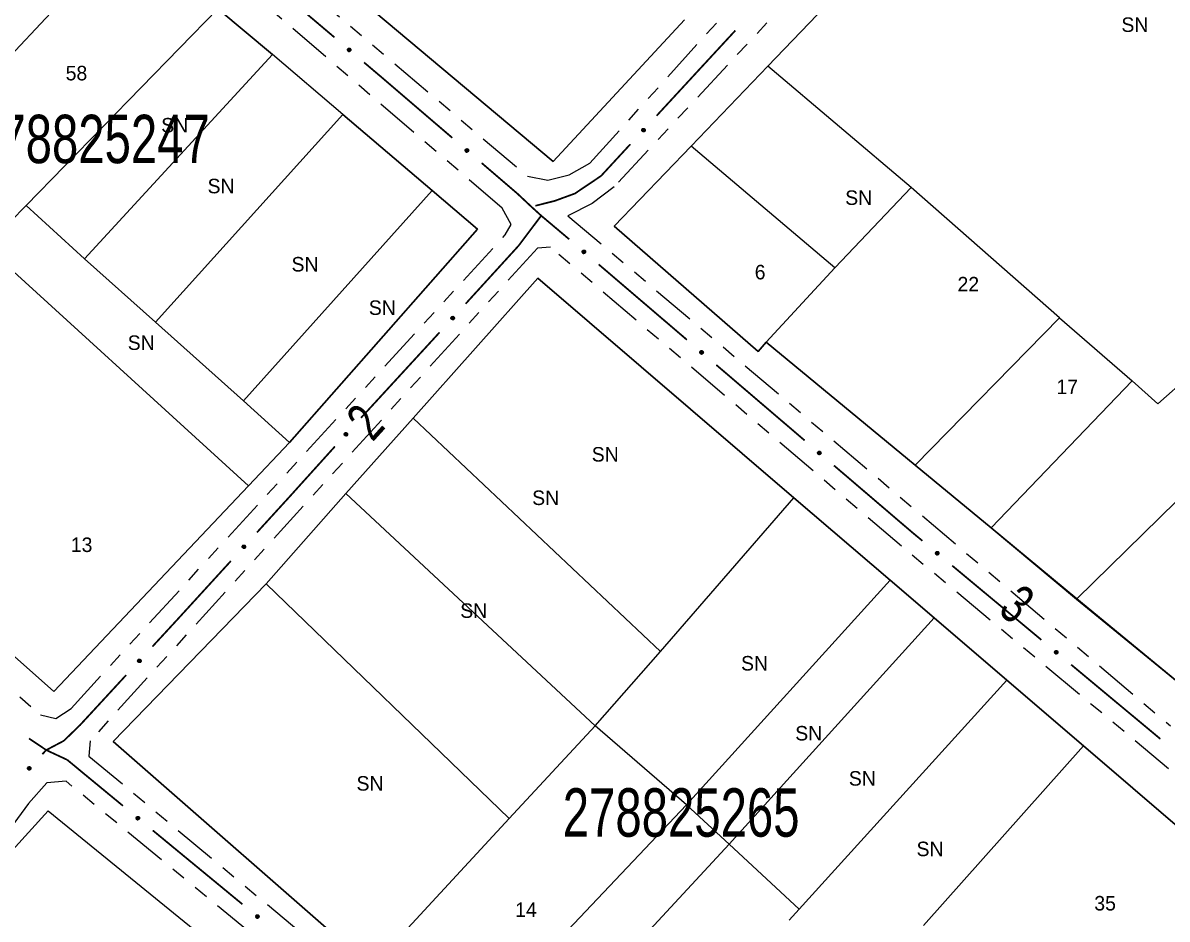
# Model space of a CAD drawing. Extents: x 204373 to 205952, y 4873300 to 4875179.
# Drawn here: x 205514.4 to 205632.6, y 4874202.6 to 4874295.3 of the extents above; entities that cross this region are included whole.
import ezdxf
from ezdxf.enums import TextEntityAlignment as Align

# ---------------------------------------------------------------- set-up
doc = ezdxf.new("R2010")
doc.units = 0
doc.header["$LTSCALE"] = 1.5
doc.header["$MEASUREMENT"] = 0
doc.linetypes.add('TRACO_25', pattern=[8, 3, -1, 1, -1, 1, -1])
for name, color, linetype in [('CD_MALHA_LOTES', 7, 'CONTINUOUS'), ('CD_TXT_QUADRA', 255, 'CONTINUOUS'), ('RU-QUADRA', 220, 'CONTINUOUS'), ('SV-EIXO-RUA-N-PAV', 6, 'CONTINUOUS'), ('SV-RUA-NAO-PAV', 7, 'CONTINUOUS'), ('SV-TXT-RUA-N-PAV', 7, 'CONTINUOUS'), ('Th_NmrPort', 1, 'CONTINUOUS')]:
    doc.layers.add(name, color=color, linetype=linetype)
doc.styles.add('ARIAL', font='ARIAL.SHX')

msp = doc.modelspace()

# ---------------------------------------------------------------- linework, layer by layer
at = {"layer": 'CD_MALHA_LOTES', "linetype": 'Continuous', "flags": 128}
for points in [[(205591.368334, 4874290.789947), (205615.26598, 4874315.677887)], [(205504.579936, 4874282.825936), (205525.161706, 4874304.758967)], [(205582.746291, 4874295.56295), (205569.172896, 4874280.92689), (205542.725846, 4874303.11608)], [(205514.698825, 4874276.39484), (205534.504093, 4874296.707683)], [(205534.504093, 4874296.707683), (205540.154753, 4874291.985643)], [(205540.154753, 4874291.985643), (205520.742024, 4874270.86538)], [(205547.4405, 4874285.778552), (205540.154753, 4874291.985643)], [(205583.422644, 4874282.514995), (205591.368334, 4874290.789947)], [(205606.181052, 4874278.237027), (205591.368334, 4874290.789947)], [(205528.054092, 4874264.331522), (205547.4405, 4874285.778552)], [(205547.4405, 4874285.778552), (205556.665299, 4874277.919485)], [(205590.353248, 4874261.286598), (205575.478082, 4874274.241219), (205583.422644, 4874282.514995)], [(205598.282266, 4874269.943301), (205583.422644, 4874282.514995)], [(205537.154993, 4874256.199214), (205556.665299, 4874277.919485)], [(205556.665299, 4874277.919485), (205561.356729, 4874273.922622)], [(205598.282266, 4874269.943301), (205606.181052, 4874278.237027)], [(205621.509635, 4874264.759723), (205606.181052, 4874278.237027)], [(205513.076681, 4874274.731124), (205514.698825, 4874276.39484)], [(205520.742024, 4874270.86538), (205514.698825, 4874276.39484)], [(205561.356729, 4874273.922622), (205541.929759, 4874251.877382)], [(205537.693765, 4874247.407551), (205509.099961, 4874273.442201)], [(205520.742024, 4874270.86538), (205528.054092, 4874264.331522)], [(205554.699042, 4874254.418154), (205567.590467, 4874268.85321)], [(205567.590467, 4874268.85321), (205594.051052, 4874246.183849)], [(205591.173358, 4874262.241984), (205598.282266, 4874269.943301)], [(205537.154993, 4874256.199214), (205528.054092, 4874264.331522)], [(205606.581689, 4874249.531543), (205621.509635, 4874264.759723)], [(205621.509635, 4874264.759723), (205628.988799, 4874258.267907)], [(205631.654639, 4874255.898271), (205641.478755, 4874264.578709)], [(205591.173358, 4874262.241984), (205590.353248, 4874261.286598)], [(205606.581689, 4874249.531543), (205591.173358, 4874262.241984)], [(205614.433456, 4874243.054565), (205628.988799, 4874258.267907)], [(205623.287583, 4874235.737795), (205647.30411, 4874259.255256)], [(205628.988799, 4874258.267907), (205631.654639, 4874255.898271)], [(205541.929759, 4874251.877382), (205537.154993, 4874256.199214)], [(205547.740649, 4874246.626557), (205554.699042, 4874254.418154)], [(205580.272585, 4874230.29839), (205554.699042, 4874254.418154)], [(205541.929759, 4874251.877382), (205537.693765, 4874247.407551)], [(205517.548791, 4874226.150528), (205489.596541, 4874250.979451)], [(205614.433456, 4874243.054565), (205606.581689, 4874249.531543)], [(205537.693765, 4874247.407551), (205517.548791, 4874226.150528)], [(205539.505392, 4874237.275857), (205547.740649, 4874246.626557)], [(205573.514176, 4874222.597812), (205547.740649, 4874246.626557)], [(205580.272585, 4874230.29839), (205594.051052, 4874246.183849)], [(205594.051052, 4874246.183849), (205603.983278, 4874237.674695)], [(205623.287583, 4874235.737795), (205614.433456, 4874243.054565)], [(205523.685177, 4874220.974697), (205539.505392, 4874237.275857)], [(205564.62795, 4874213.022114), (205539.505392, 4874237.275857)], [(205582.956754, 4874214.446513), (205603.983278, 4874237.674695)], [(205603.983278, 4874237.674695), (205608.538869, 4874233.77182)], [(205634.801902, 4874226.25249), (205623.287583, 4874235.737795)], [(205587.351295, 4874210.362107), (205608.538869, 4874233.77182)], [(205608.538869, 4874233.77182), (205616.05772, 4874227.330256)], [(205573.514176, 4874222.597812), (205580.272585, 4874230.29839)], [(205594.578625, 4874203.644829), (205616.05772, 4874227.330256)], [(205616.05772, 4874227.330256), (205623.974581, 4874220.547709)], [(205564.62795, 4874213.022114), (205573.514176, 4874222.597812)], [(205582.956754, 4874214.446513), (205573.514176, 4874222.597812)], [(205550.384966, 4874197.645992), (205523.685177, 4874220.974697)], [(205607.424637, 4874201.96911), (205623.974581, 4874220.547709)], [(205623.974581, 4874220.547709), (205639.288602, 4874207.427853)], [(205559.652156, 4874189.844739), (205582.956754, 4874214.446513)], [(205587.351295, 4874210.362107), (205582.956754, 4874214.446513)], [(205509.513111, 4874205.632733), (205516.976678, 4874213.824179)], [(205516.976678, 4874213.824179), (205539.522782, 4874195.472701)], [(205550.384966, 4874197.645992), (205564.62795, 4874213.022114)], [(205564.493981, 4874185.693188), (205587.351295, 4874210.362107)], [(205594.578625, 4874203.644829), (205587.351295, 4874210.362107)], [(205593.548114, 4874202.540565), (205594.578625, 4874203.644829)]]:
    msp.add_lwpolyline(points, dxfattribs=at)
at = {"layer": 'RU-QUADRA', "linetype": 'Continuous', "flags": 128}
for points in [[(205476.696395, 4874346.890668), (205463.600324, 4874331.468688), (205449.562955, 4874314.938234), (205435.61119, 4874298.885094), (205445.564336, 4874289.760596), (205458.008829, 4874278.570562), (205462.470996, 4874274.558202), (205475.90529, 4874263.342958), (205480.446565, 4874259.242085), (205489.596541, 4874250.979451), (205517.548791, 4874226.150528), (205537.693765, 4874247.407551), (205541.929759, 4874251.877382), (205561.356729, 4874273.922622), (205556.665299, 4874277.919485), (205547.4405, 4874285.778552), (205540.154753, 4874291.985643), (205534.504093, 4874296.707683), (205525.161706, 4874304.758967), (205525.737193, 4874306.159099), (205515.97959, 4874314.263422), (205505.965355, 4874322.580895)], [(205523.685177, 4874220.974697), (205550.384966, 4874197.645992), (205559.652156, 4874189.844739), (205564.493981, 4874185.693188), (205571.899934, 4874179.343062), (205580.816441, 4874171.941868), (205604.015723, 4874152.540165), (205615.709665, 4874165.651554), (205623.25847, 4874174.165357), (205629.788179, 4874181.436555), (205647.04382, 4874200.783789), (205639.288602, 4874207.427853), (205623.974581, 4874220.547709), (205616.05772, 4874227.330256), (205608.538869, 4874233.77182), (205603.983278, 4874237.674695), (205594.051052, 4874246.183849), (205567.590467, 4874268.85321), (205554.699042, 4874254.418154), (205547.740649, 4874246.626557), (205539.505392, 4874237.275857)], [(205597.794301, 4874148.033455), (205590.100991, 4874138.81512), (205583.697039, 4874131.14173), (205576.127948, 4874122.137437), (205567.934846, 4874112.390812), (205552.420182, 4874093.934357), (205536.16053, 4874107.459509), (205526.167074, 4874115.772295), (205516.198806, 4874124.064129), (205509.655116, 4874129.507321), (205506.673134, 4874131.987802), (205497.642596, 4874139.499611), (205470.11777, 4874162.395393), (205478.161066, 4874171.223106), (205485.749463, 4874179.551554), (205493.952644, 4874188.554744), (205501.96743, 4874197.351165), (205509.513111, 4874205.632733), (205516.976678, 4874213.824179), (205539.522782, 4874195.472701), (205554.60189, 4874183.199011), (205564.223253, 4874175.36767), (205573.416268, 4874167.884985)]]:
    msp.add_lwpolyline(points, close=True, dxfattribs=at)
for points in [[(205615.26598, 4874315.677887), (205591.368334, 4874290.789947), (205583.422644, 4874282.514995), (205575.478082, 4874274.241219), (205590.353248, 4874261.286598), (205591.173358, 4874262.241984), (205606.581689, 4874249.531543), (205614.433456, 4874243.054565), (205623.262178, 4874235.706998), (205634.801902, 4874226.25249)], [(205542.725846, 4874303.11608), (205569.172896, 4874280.92689), (205582.746291, 4874295.56295)]]:
    msp.add_lwpolyline(points, dxfattribs=at)
at = {"layer": 'SV-EIXO-RUA-N-PAV', "const_width": 0.18}
for points in [[(205537.4014, 4874301.506769), (205546.561421, 4874293.754737)], [(205587.991293, 4874294.463305), (205585.276552, 4874291.525588)], [(205549.614762, 4874291.170726), (205551.141432, 4874289.878721)], [(205585.276552, 4874291.525588), (205584.716692, 4874290.919743)], [(205584.716692, 4874290.919743), (205579.849977, 4874285.647469)], [(205551.141432, 4874289.878721), (205551.35466, 4874289.698268)], [(205551.35466, 4874289.698268), (205558.736834, 4874283.374125)], [(205577.136857, 4874282.708255), (205574.423736, 4874279.769041)], [(205561.774559, 4874280.771775), (205564.812284, 4874278.169424)], [(205574.116613, 4874279.436324), (205572.003309, 4874278.014288)], [(205574.423736, 4874279.769041), (205574.116613, 4874279.436324)], [(205564.812284, 4874278.169424), (205565.450101, 4874277.623021)], [(205565.450101, 4874277.623021), (205566.296465, 4874276.829554)], [(205570.202538, 4874277.175176), (205569.346578, 4874276.86202)], [(205571.416117, 4874277.619168), (205570.202538, 4874277.175176)], [(205572.003309, 4874278.014288), (205571.416117, 4874277.619168)], [(205566.296465, 4874276.829554), (205566.919333, 4874276.245616)], [(205566.919333, 4874276.245616), (205567.767463, 4874275.474588)], [(205569.346578, 4874276.86202), (205567.32228, 4874276.347945)], [(205567.929429, 4874275.327346), (205566.126858, 4874272.929277)], [(205567.767463, 4874275.474588), (205567.929429, 4874275.327346)], [(205567.929429, 4874275.327346), (205570.821642, 4874272.891798)], [(205565.611312, 4874272.243414), (205560.123629, 4874266.228665)], [(205566.126858, 4874272.929277), (205565.611312, 4874272.243414)], [(205573.866048, 4874270.297292), (205582.988176, 4874262.500705)], [(205557.427635, 4874263.273734), (205556.753637, 4874262.535002)], [(205556.67696, 4874262.45096), (205549.308618, 4874254.437368)], [(205556.753637, 4874262.535002), (205556.67696, 4874262.45096)], [(205586.028885, 4874259.901842), (205595.151013, 4874252.105254)], [(205546.612896, 4874251.482246), (205541.923417, 4874246.285248)], [(205598.191722, 4874249.506392), (205605.793496, 4874243.009235)], [(205541.912564, 4874246.273221), (205538.551263, 4874242.593559)], [(205541.923417, 4874246.285248), (205541.912564, 4874246.273221)], [(205605.793496, 4874243.009235), (205606.175364, 4874242.682857)], [(205606.175364, 4874242.682857), (205607.326402, 4874241.724684)], [(205535.853481, 4874239.64026), (205530.457918, 4874233.733663)], [(205610.400634, 4874239.165564), (205619.623331, 4874231.488203)], [(205530.454384, 4874233.729794), (205527.746213, 4874230.793142)], [(205530.457918, 4874233.733663), (205530.454384, 4874233.729794)], [(205622.697563, 4874228.929083), (205631.92026, 4874221.251723)], [(205525.03449, 4874227.852639), (205520.288976, 4874222.706758)], [(205520.283356, 4874222.700664), (205518.853829, 4874221.31381)], [(205520.288976, 4874222.706758), (205520.283356, 4874222.700664)], [(205514.997153, 4874221.299394), (205516.655685, 4874220.181687)], [(205517.145761, 4874220.296677), (205516.775234, 4874220.101121)], [(205518.592391, 4874221.060176), (205517.145761, 4874220.296677)], [(205518.853829, 4874221.31381), (205518.592391, 4874221.060176)], [(205516.775234, 4874220.101121), (205516.376283, 4874219.678702)], [(205516.655685, 4874220.181687), (205516.775234, 4874220.101121)], [(205516.775234, 4874220.101121), (205518.457962, 4874219.318457)], [(205518.457962, 4874219.318457), (205518.945727, 4874219.09159)], [(205518.945727, 4874219.09159), (205520.071292, 4874218.158471)], [(205520.071292, 4874218.158471), (205520.801786, 4874217.552875)], [(205520.801786, 4874217.552875), (205524.700404, 4874214.341237)], [(205527.787733, 4874211.797932), (205537.049718, 4874204.168014)]]:
    msp.add_lwpolyline(points, dxfattribs=at)
at = {"layer": 'SV-EIXO-RUA-N-PAV'}
for points in [[(205548.049527, 4874292.639578), (205548.098205, 4874292.644326), (205548.141011, 4874292.638452), (205548.175304, 4874292.623278), (205548.202112, 4874292.601967), (205548.227081, 4874292.577075), (205548.246719, 4874292.546426), (205548.260979, 4874292.50758), (205548.266085, 4874292.458783), (205548.257186, 4874292.415327), (205548.244108, 4874292.380911), (205548.223495, 4874292.351678), (205548.198908, 4874292.327827), (205548.166397, 4874292.308481), (205548.126889, 4874292.294414), (205548.077698, 4874292.290467), (205548.035771, 4874292.296513), (205548.002986, 4874292.312062), (205547.973729, 4874292.33297), (205547.948542, 4874292.358688), (205547.929438, 4874292.388885), (205547.915347, 4874292.428689), (205547.912095, 4874292.477292), (205547.917647, 4874292.519178), (205547.932732, 4874292.552172), (205547.953965, 4874292.580513), (205547.978626, 4874292.605861), (205548.008614, 4874292.626884), (205548.049527, 4874292.639578)], [(205578.67176, 4874284.208773), (205578.674407, 4874284.159937), (205578.666696, 4874284.117423), (205578.650058, 4874284.083815), (205578.627612, 4874284.05795), (205578.601668, 4874284.034076), (205578.570201, 4874284.015777), (205578.530777, 4874284.003202), (205578.481806, 4874284.000203), (205578.438774, 4874284.010965), (205578.404952, 4874284.025514), (205578.376635, 4874284.047366), (205578.353864, 4874284.072958), (205578.335937, 4874284.106273), (205578.323584, 4874284.14635), (205578.32176, 4874284.195665), (205578.329606, 4874284.237293), (205578.346552, 4874284.269377), (205578.368702, 4874284.297707), (205578.39548, 4874284.321763), (205578.426473, 4874284.339548), (205578.466846, 4874284.351912), (205578.515544, 4874284.353068), (205578.557152, 4874284.345716), (205578.589466, 4874284.329225), (205578.616866, 4874284.306791), (205578.641128, 4874284.281061), (205578.66084, 4874284.250195), (205578.67176, 4874284.208773)], [(205560.218198, 4874282.250025), (205560.266903, 4874282.25448), (205560.309674, 4874282.248349), (205560.343875, 4874282.232968), (205560.370553, 4874282.211496), (205560.395373, 4874282.186455), (205560.414825, 4874282.155687), (205560.428852, 4874282.116756), (205560.433663, 4874282.06793), (205560.424503, 4874282.024528), (205560.411218, 4874281.990191), (205560.39043, 4874281.961083), (205560.365699, 4874281.93738), (205560.333072, 4874281.918231), (205560.29348, 4874281.904401), (205560.244266, 4874281.900751), (205560.202376, 4874281.90705), (205560.169686, 4874281.922795), (205560.140555, 4874281.94388), (205560.115523, 4874281.969748), (205560.096602, 4874282.00006), (205560.08275, 4874282.039948), (205560.079791, 4874282.08857), (205560.085596, 4874282.130422), (205560.100878, 4874282.163325), (205560.122282, 4874282.191537), (205560.147095, 4874282.216736), (205560.177209, 4874282.237578), (205560.218198, 4874282.250025)], [(205572.307991, 4874271.773756), (205572.356691, 4874271.778266), (205572.399469, 4874271.772185), (205572.433688, 4874271.756843), (205572.460391, 4874271.735401), (205572.485239, 4874271.710389), (205572.504727, 4874271.679644), (205572.518798, 4874271.640729), (205572.523665, 4874271.591908), (205572.514555, 4874271.548496), (205572.501309, 4874271.514143), (205572.480554, 4874271.485012), (205572.455851, 4874271.46128), (205572.423245, 4874271.442093), (205572.38367, 4874271.428219), (205572.33446, 4874271.424512), (205572.292563, 4874271.430762), (205572.259855, 4874271.446471), (205572.2307, 4874271.467521), (205572.205638, 4874271.493361), (205572.186682, 4874271.523652), (205572.172784, 4874271.563523), (205572.16977, 4874271.612142), (205572.175526, 4874271.654), (205572.190771, 4874271.686921), (205572.212142, 4874271.715157), (205572.236927, 4874271.740385), (205572.267017, 4874271.761261), (205572.307991, 4874271.773756)], [(205558.953793, 4874264.783147), (205558.956723, 4874264.734327), (205558.949259, 4874264.691769), (205558.932817, 4874264.658065), (205558.910522, 4874264.63207), (205558.884717, 4874264.608046), (205558.853357, 4874264.589564), (205558.814007, 4874264.576761), (205558.765054, 4874264.573477), (205558.72196, 4874264.583989), (205558.688054, 4874264.59834), (205558.65961, 4874264.620028), (205558.636692, 4874264.645487), (205558.618571, 4874264.678697), (205558.605985, 4874264.718701), (205558.603875, 4874264.768005), (205558.611479, 4874264.809678), (205558.628238, 4874264.84186), (205558.650223, 4874264.870318), (205558.676861, 4874264.894529), (205558.707749, 4874264.912494), (205558.74805, 4874264.925093), (205558.796741, 4874264.926531), (205558.838391, 4874264.919422), (205558.8708, 4874264.903119), (205558.89833, 4874264.880844), (205558.922741, 4874264.855256), (205558.942632, 4874264.824505), (205558.953793, 4874264.783147)], [(205584.470829, 4874261.378306), (205584.519529, 4874261.382816), (205584.562306, 4874261.376734), (205584.596525, 4874261.361393), (205584.623228, 4874261.339951), (205584.648076, 4874261.314938), (205584.667564, 4874261.284193), (205584.681635, 4874261.245279), (205584.686503, 4874261.196458), (205584.677392, 4874261.153046), (205584.664146, 4874261.118693), (205584.643392, 4874261.089561), (205584.618689, 4874261.06583), (205584.586083, 4874261.046643), (205584.546507, 4874261.032768), (205584.497297, 4874261.029062), (205584.4554, 4874261.035312), (205584.422692, 4874261.05102), (205584.393537, 4874261.072071), (205584.368475, 4874261.097911), (205584.349519, 4874261.128202), (205584.335622, 4874261.168073), (205584.332607, 4874261.216692), (205584.338364, 4874261.25855), (205584.353608, 4874261.29147), (205584.37498, 4874261.319707), (205584.399764, 4874261.344934), (205584.429854, 4874261.365811), (205584.470829, 4874261.378306)], [(205547.92059, 4874252.767148), (205547.923789, 4874252.718344), (205547.916559, 4874252.675746), (205547.900302, 4874252.641952), (205547.87815, 4874252.615835), (205547.852478, 4874252.591669), (205547.82122, 4874252.573015), (205547.781941, 4874252.559995), (205547.733007, 4874252.556443), (205547.689855, 4874252.566717), (205547.655872, 4874252.580882), (205547.627309, 4874252.602413), (205547.60425, 4874252.627745), (205547.585947, 4874252.660855), (205547.573142, 4874252.70079), (205547.57076, 4874252.750082), (205547.578135, 4874252.791795), (205547.594717, 4874252.824069), (205547.616545, 4874252.852648), (205547.643049, 4874252.877005), (205547.673839, 4874252.89514), (205547.71407, 4874252.90796), (205547.762752, 4874252.909666), (205547.80444, 4874252.902786), (205547.836938, 4874252.886661), (205547.86459, 4874252.864538), (205547.889142, 4874252.839084), (205547.909201, 4874252.808444), (205547.92059, 4874252.767148)], [(205596.633666, 4874250.982855), (205596.682366, 4874250.987366), (205596.725144, 4874250.981284), (205596.759362, 4874250.965942), (205596.786065, 4874250.944501), (205596.810913, 4874250.919488), (205596.830401, 4874250.888743), (205596.844472, 4874250.849828), (205596.84934, 4874250.801007), (205596.84023, 4874250.757595), (205596.826984, 4874250.723243), (205596.806229, 4874250.694111), (205596.781526, 4874250.67038), (205596.74892, 4874250.651193), (205596.709345, 4874250.637318), (205596.660135, 4874250.633612), (205596.618238, 4874250.639862), (205596.585529, 4874250.65557), (205596.556375, 4874250.676621), (205596.531313, 4874250.702461), (205596.512357, 4874250.732751), (205596.498459, 4874250.772623), (205596.495444, 4874250.821242), (205596.501201, 4874250.8631), (205596.516446, 4874250.89602), (205596.537817, 4874250.924257), (205596.562601, 4874250.949484), (205596.592692, 4874250.970361), (205596.633666, 4874250.982855)], [(205537.380552, 4874241.148749), (205537.383453, 4874241.099926), (205537.375963, 4874241.057373), (205537.359501, 4874241.023679), (205537.33719, 4874240.997698), (205537.311371, 4874240.973689), (205537.279999, 4874240.955226), (205537.240641, 4874240.942447), (205537.191686, 4874240.939193), (205537.148599, 4874240.949731), (205537.114702, 4874240.964103), (205537.086271, 4874240.985808), (205537.063368, 4874241.01128), (205537.045267, 4874241.044501), (205537.032706, 4874241.084513), (205537.030625, 4874241.133818), (205537.038254, 4874241.175487), (205537.055033, 4874241.207659), (205537.077035, 4874241.236103), (205537.103688, 4874241.260298), (205537.134587, 4874241.278245), (205537.174896, 4874241.290819), (205537.223587, 4874241.292228), (205537.265233, 4874241.285093), (205537.297632, 4874241.268771), (205537.325148, 4874241.246479), (205537.349544, 4874241.220876), (205537.369416, 4874241.190113), (205537.380552, 4874241.148749)], [(205608.823519, 4874240.621651), (205608.872156, 4874240.626795), (205608.915009, 4874240.621269), (205608.949424, 4874240.606374), (205608.976404, 4874240.585281), (205609.001575, 4874240.560593), (205609.021461, 4874240.530104), (205609.036036, 4874240.491376), (205609.041538, 4874240.442622), (205609.032993, 4874240.399095), (205609.020194, 4874240.364574), (205608.99982, 4874240.335175), (205608.975428, 4874240.311124), (205608.943074, 4874240.291515), (205608.903682, 4874240.277127), (205608.854525, 4874240.272781), (205608.81255, 4874240.278486), (205608.77964, 4874240.293768), (205608.750214, 4874240.314438), (205608.724819, 4874240.33995), (205608.70547, 4874240.369992), (205608.691056, 4874240.409679), (205608.687409, 4874240.458255), (205608.692621, 4874240.500184), (205608.707437, 4874240.5333), (205608.728439, 4874240.561812), (205608.752894, 4874240.587359), (205608.78271, 4874240.608625), (205608.823519, 4874240.621651)], [(205621.120447, 4874230.385171), (205621.169085, 4874230.390314), (205621.211938, 4874230.384788), (205621.246353, 4874230.369893), (205621.273332, 4874230.3488), (205621.298503, 4874230.324113), (205621.318389, 4874230.293623), (205621.332965, 4874230.254895), (205621.338467, 4874230.206141), (205621.329922, 4874230.162614), (205621.317123, 4874230.128093), (205621.296749, 4874230.098694), (205621.272356, 4874230.074643), (205621.240003, 4874230.055034), (205621.200611, 4874230.040646), (205621.151453, 4874230.0363), (205621.109479, 4874230.042005), (205621.076569, 4874230.057287), (205621.047143, 4874230.077957), (205621.021747, 4874230.103469), (205621.002399, 4874230.133511), (205620.987984, 4874230.173198), (205620.984338, 4874230.221774), (205620.98955, 4874230.263703), (205621.004366, 4874230.296819), (205621.025368, 4874230.325331), (205621.049822, 4874230.350878), (205621.079639, 4874230.372144), (205621.120447, 4874230.385171)], [(205526.56868, 4874229.353887), (205526.57135, 4874229.305052), (205526.563659, 4874229.262534), (205526.547037, 4874229.228918), (205526.524604, 4874229.203043), (205526.498671, 4874229.179157), (205526.467213, 4874229.160842), (205526.427795, 4874229.148249), (205526.378825, 4874229.145227), (205526.335788, 4874229.155968), (205526.30196, 4874229.170501), (205526.273632, 4874229.19234), (205526.250849, 4874229.217921), (205526.232906, 4874229.251227), (205526.220534, 4874229.291298), (205526.218687, 4874229.340612), (205526.226513, 4874229.382244), (205526.243444, 4874229.414336), (205526.26558, 4874229.442676), (205526.292347, 4874229.466745), (205526.32333, 4874229.484545), (205526.363698, 4874229.496929), (205526.412396, 4874229.498107), (205526.454007, 4874229.490776), (205526.486329, 4874229.4743), (205526.513739, 4874229.451879), (205526.538013, 4874229.42616), (205526.55774, 4874229.395304), (205526.56868, 4874229.353887)], [(205515.185219, 4874218.276591), (205515.196243, 4874218.228941), (205515.195975, 4874218.185735), (205515.185379, 4874218.149762), (205515.167727, 4874218.120416), (205515.146287, 4874218.092427), (205515.118445, 4874218.068978), (205515.081778, 4874218.049797), (205515.034057, 4874218.038402), (205514.989813, 4874218.041586), (205514.953991, 4874218.050087), (205514.92233, 4874218.066732), (205514.89549, 4874218.088016), (205514.872088, 4874218.117742), (205514.853013, 4874218.15509), (205514.842716, 4874218.203353), (205514.84327, 4874218.24571), (205514.854432, 4874218.280235), (205514.871367, 4874218.311958), (205514.893599, 4874218.34027), (205514.921062, 4874218.363131), (205514.9587, 4874218.382269), (205515.00647, 4874218.391801), (205515.048722, 4874218.391731), (205515.083395, 4874218.381056), (205515.114251, 4874218.36368), (205515.142585, 4874218.342517), (205515.167322, 4874218.315511), (205515.185219, 4874218.276591)], [(205526.203163, 4874213.245904), (205526.251774, 4874213.251297), (205526.294654, 4874213.245992), (205526.329146, 4874213.231273), (205526.356233, 4874213.210319), (205526.38153, 4874213.185761), (205526.401573, 4874213.155374), (205526.416347, 4874213.116721), (205526.422099, 4874213.067996), (205526.413777, 4874213.024426), (205526.401156, 4874212.989839), (205526.380933, 4874212.960336), (205526.356664, 4874212.936161), (205526.324412, 4874212.916386), (205526.285094, 4874212.901796), (205526.23596, 4874212.897198), (205526.193956, 4874212.902687), (205526.160969, 4874212.9178), (205526.131437, 4874212.938319), (205526.105911, 4874212.9637), (205526.086409, 4874212.993642), (205526.07179, 4874213.033255), (205526.067895, 4874213.081811), (205526.072891, 4874213.123767), (205526.087537, 4874213.156958), (205526.108392, 4874213.185577), (205526.132715, 4874213.21125), (205526.162422, 4874213.232669), (205526.203163, 4874213.245904)], [(205538.552477, 4874203.072681), (205538.601087, 4874203.078074), (205538.643968, 4874203.072769), (205538.678459, 4874203.05805), (205538.705546, 4874203.037096), (205538.730844, 4874203.012538), (205538.750886, 4874202.982151), (205538.76566, 4874202.943498), (205538.771412, 4874202.894773), (205538.76309, 4874202.851203), (205538.750469, 4874202.816616), (205538.730246, 4874202.787113), (205538.705978, 4874202.762938), (205538.673725, 4874202.743163), (205538.634407, 4874202.728573), (205538.585273, 4874202.723975), (205538.543269, 4874202.729464), (205538.510282, 4874202.744577), (205538.48075, 4874202.765096), (205538.455224, 4874202.790477), (205538.435722, 4874202.820419), (205538.421104, 4874202.860032), (205538.417208, 4874202.908588), (205538.422205, 4874202.950544), (205538.43685, 4874202.983735), (205538.457706, 4874203.012354), (205538.482029, 4874203.038027), (205538.511735, 4874203.059446), (205538.552477, 4874203.072681)]]:
    msp.add_lwpolyline(points, close=True, dxfattribs=at)
for points in [[(205547.912095, 4874292.477292), (205548.166397, 4874292.308481)], [(205547.915881, 4874292.496069), (205548.178365, 4874292.320408)], [(205547.91764, 4874292.451678), (205548.143988, 4874292.303023)], [(205547.917647, 4874292.519178), (205548.198908, 4874292.327827)], [(205547.927342, 4874292.532846), (205548.208574, 4874292.341319)], [(205547.932732, 4874292.552172), (205548.223495, 4874292.351678)], [(205547.945053, 4874292.564335), (205548.230771, 4874292.365436)], [(205547.953965, 4874292.580513), (205548.244108, 4874292.380911)], [(205547.969894, 4874292.591576), (205548.248002, 4874292.402694)], [(205547.978626, 4874292.605861), (205548.257186, 4874292.415327)], [(205547.997139, 4874292.613209), (205548.258421, 4874292.440353)], [(205548.008614, 4874292.626884), (205548.266085, 4874292.458783)], [(205548.028551, 4874292.631315), (205548.259627, 4874292.484022)], [(205548.049527, 4874292.639578), (205548.260979, 4874292.50758)], [(205548.076147, 4874292.641087), (205548.247932, 4874292.531459)], [(205548.098205, 4874292.644326), (205548.246719, 4874292.546426)], [(205548.122621, 4874292.641083), (205548.229505, 4874292.566716)], [(205548.141011, 4874292.638452), (205548.227081, 4874292.577075)], [(205547.915347, 4874292.428689), (205548.126889, 4874292.294414)], [(205547.928133, 4874292.407046), (205548.096072, 4874292.297098)], [(205547.929438, 4874292.388885), (205548.077698, 4874292.290467)], [(205547.942714, 4874292.371468), (205548.051521, 4874292.297261)], [(205547.948542, 4874292.358688), (205548.035771, 4874292.296513)], [(205578.426473, 4874284.339548), (205578.32176, 4874284.195665)], [(205578.466846, 4874284.351912), (205578.323584, 4874284.14635)], [(205578.444672, 4874284.34007), (205578.327593, 4874284.177023)], [(205578.39548, 4874284.321763), (205578.329606, 4874284.237293)], [(205578.4085, 4874284.327035), (205578.329676, 4874284.221525)], [(205578.489715, 4874284.348631), (205578.331449, 4874284.128895)], [(205578.515544, 4874284.353068), (205578.335937, 4874284.106273)], [(205578.53414, 4874284.348477), (205578.347338, 4874284.093802)], [(205578.557152, 4874284.345716), (205578.353864, 4874284.072958)], [(205578.57039, 4874284.335442), (205578.366928, 4874284.06272)], [(205578.589466, 4874284.329225), (205578.376635, 4874284.047366)], [(205578.601087, 4874284.316392), (205578.390066, 4874284.039505)], [(205578.616866, 4874284.306791), (205578.404952, 4874284.025514)], [(205578.627233, 4874284.2904), (205578.426547, 4874284.020686)], [(205578.641128, 4874284.281061), (205578.438774, 4874284.010965)], [(205578.647672, 4874284.262248), (205578.463723, 4874284.008654)], [(205578.66084, 4874284.250195), (205578.481806, 4874284.000203)], [(205578.664408, 4874284.230086), (205578.5073, 4874284.005569)], [(205578.67176, 4874284.208773), (205578.530777, 4874284.003202)], [(205578.672121, 4874284.182113), (205578.555196, 4874284.015209)], [(205578.674407, 4874284.159937), (205578.570201, 4874284.015777)], [(205578.670116, 4874284.135682), (205578.591214, 4874284.0321)], [(205578.666696, 4874284.117423), (205578.601668, 4874284.034076)], [(205560.079791, 4874282.08857), (205560.333072, 4874281.918231)], [(205560.08275, 4874282.039948), (205560.29348, 4874281.904401)], [(205560.08369, 4874282.107323), (205560.345111, 4874281.930086)], [(205560.085182, 4874282.062923), (205560.310631, 4874281.912908)], [(205560.085596, 4874282.130422), (205560.365699, 4874281.93738)], [(205560.095372, 4874282.144031), (205560.375446, 4874281.950814)], [(205560.095406, 4874282.018229), (205560.262679, 4874281.907271)], [(205560.096602, 4874282.00006), (205560.244266, 4874281.900751)], [(205560.100878, 4874282.163325), (205560.39043, 4874281.961083)], [(205560.109772, 4874281.982564), (205560.21813, 4874281.907703)], [(205560.113272, 4874282.175413), (205560.397788, 4874281.974797)], [(205560.115523, 4874281.969748), (205560.202376, 4874281.90705)], [(205560.122282, 4874282.191537), (205560.411218, 4874281.990191)], [(205560.138278, 4874282.202504), (205560.415243, 4874282.01195)], [(205560.147095, 4874282.216736), (205560.424503, 4874282.024528)], [(205560.165652, 4874282.223972), (205560.425889, 4874282.049546)], [(205560.177209, 4874282.237578), (205560.433663, 4874282.06793)], [(205560.197172, 4874282.241889), (205560.427357, 4874282.093207)], [(205560.218198, 4874282.250025), (205560.428852, 4874282.116756)], [(205560.244827, 4874282.251374), (205560.415948, 4874282.140713)], [(205560.266903, 4874282.25448), (205560.414825, 4874282.155687)], [(205560.2913, 4874282.25109), (205560.397734, 4874282.176081)], [(205560.309674, 4874282.248349), (205560.395373, 4874282.186455)], [(205572.16977, 4874271.612142), (205572.423245, 4874271.442093)], [(205572.172784, 4874271.563523), (205572.38367, 4874271.428219)], [(205572.173647, 4874271.6309), (205572.435271, 4874271.453962)], [(205572.17519, 4874271.586501), (205572.400811, 4874271.436745)], [(205572.175526, 4874271.654), (205572.455851, 4874271.46128)], [(205572.185287, 4874271.667621), (205572.465583, 4874271.474726)], [(205572.185465, 4874271.541818), (205572.352866, 4874271.431053)], [(205572.186682, 4874271.523652), (205572.33446, 4874271.424512)], [(205572.190771, 4874271.686921), (205572.480554, 4874271.485012)], [(205572.199872, 4874271.50617), (205572.308316, 4874271.431434)], [(205572.203151, 4874271.699023), (205572.487897, 4874271.498734)], [(205572.205638, 4874271.493361), (205572.292563, 4874271.430762)], [(205572.212142, 4874271.715157), (205572.501309, 4874271.514143)], [(205572.228125, 4874271.726143), (205572.505309, 4874271.535907)], [(205572.236927, 4874271.740385), (205572.514555, 4874271.548496)], [(205572.255475, 4874271.747642), (205572.515912, 4874271.573515)], [(205572.267017, 4874271.761261), (205572.523665, 4874271.591908)], [(205572.286975, 4874271.765595), (205572.51733, 4874271.617178)], [(205572.307991, 4874271.773756), (205572.518798, 4874271.640729)], [(205572.334618, 4874271.775135), (205572.505867, 4874271.664671)], [(205572.356691, 4874271.778266), (205572.504727, 4874271.679644)], [(205572.381092, 4874271.774905), (205572.487612, 4874271.700018)], [(205572.399469, 4874271.772185), (205572.485239, 4874271.710389)], [(205558.707749, 4874264.912494), (205558.603875, 4874264.768005)], [(205558.74805, 4874264.925093), (205558.605985, 4874264.718701)], [(205558.725946, 4874264.913122), (205558.609816, 4874264.749397)], [(205558.676861, 4874264.894529), (205558.611479, 4874264.809678)], [(205558.689849, 4874264.899877), (205558.61164, 4874264.793911)], [(205558.770938, 4874264.921945), (205558.613952, 4874264.701293)], [(205558.796741, 4874264.926531), (205558.618571, 4874264.678697)], [(205558.815363, 4874264.922049), (205558.630044, 4874264.666293)], [(205558.838391, 4874264.919422), (205558.636692, 4874264.645487)], [(205558.851688, 4874264.909225), (205558.649814, 4874264.635325)], [(205558.8708, 4874264.903119), (205558.65961, 4874264.620028)], [(205558.882495, 4874264.890353), (205558.673087, 4874264.612244)], [(205558.89833, 4874264.880844), (205558.688054, 4874264.59834)], [(205558.908792, 4874264.864514), (205558.709677, 4874264.593638)], [(205558.922741, 4874264.855256), (205558.72196, 4874264.583989)], [(205558.929394, 4874264.836481), (205558.746922, 4874264.581822)], [(205558.942632, 4874264.824505), (205558.765054, 4874264.573477)], [(205558.946317, 4874264.804417), (205558.790516, 4874264.57899)], [(205558.953793, 4874264.783147), (205558.814007, 4874264.576761)], [(205558.954308, 4874264.75649), (205558.838355, 4874264.588909)], [(205558.956723, 4874264.734327), (205558.853357, 4874264.589564)], [(205558.952573, 4874264.710048), (205558.874275, 4874264.606009)], [(205558.949259, 4874264.691769), (205558.884717, 4874264.608046)], [(205584.332607, 4874261.216692), (205584.586083, 4874261.046643)], [(205584.335622, 4874261.168073), (205584.546507, 4874261.032768)], [(205584.336484, 4874261.235449), (205584.598109, 4874261.058512)], [(205584.338027, 4874261.191051), (205584.563648, 4874261.041295)], [(205584.338364, 4874261.25855), (205584.618689, 4874261.06583)], [(205584.348125, 4874261.272171), (205584.62842, 4874261.079275)], [(205584.348303, 4874261.146368), (205584.515703, 4874261.035603)], [(205584.349519, 4874261.128202), (205584.497297, 4874261.029062)], [(205584.353608, 4874261.29147), (205584.643392, 4874261.089561)], [(205584.362709, 4874261.11072), (205584.471154, 4874261.035984)], [(205584.365988, 4874261.303573), (205584.650735, 4874261.103283)], [(205584.368475, 4874261.097911), (205584.4554, 4874261.035312)], [(205584.37498, 4874261.319707), (205584.664146, 4874261.118693)], [(205584.390963, 4874261.330693), (205584.668146, 4874261.140457)], [(205584.399764, 4874261.344934), (205584.677392, 4874261.153046)], [(205584.418313, 4874261.352192), (205584.678749, 4874261.178065)], [(205584.429854, 4874261.365811), (205584.686503, 4874261.196458)], [(205584.449812, 4874261.370145), (205584.680168, 4874261.221728)], [(205584.470829, 4874261.378306), (205584.681635, 4874261.245279)], [(205584.497456, 4874261.379685), (205584.668704, 4874261.269221)], [(205584.519529, 4874261.382816), (205584.667564, 4874261.284193)], [(205584.543929, 4874261.379454), (205584.65045, 4874261.304568)], [(205584.562306, 4874261.376734), (205584.648076, 4874261.314938)], [(205547.673839, 4874252.89514), (205547.57076, 4874252.750082)], [(205547.71407, 4874252.90796), (205547.573142, 4874252.70079)], [(205547.692031, 4874252.895867), (205547.576804, 4874252.731506)], [(205547.643049, 4874252.877005), (205547.578135, 4874252.791795)], [(205547.656008, 4874252.882425), (205547.578383, 4874252.77603)], [(205547.736974, 4874252.904938), (205547.581204, 4874252.683426)], [(205547.762752, 4874252.909666), (205547.585947, 4874252.660855)], [(205547.781398, 4874252.905286), (205547.597488, 4874252.648515)], [(205547.80444, 4874252.902786), (205547.60425, 4874252.627745)], [(205547.817793, 4874252.892662), (205547.617429, 4874252.617656)], [(205547.836938, 4874252.886661), (205547.627309, 4874252.602413)], [(205547.848703, 4874252.87396), (205547.640828, 4874252.594704)], [(205547.86459, 4874252.864538), (205547.655872, 4874252.580882)], [(205547.875142, 4874252.848266), (205547.67752, 4874252.576298)], [(205547.889142, 4874252.839084), (205547.689855, 4874252.566717)], [(205547.895898, 4874252.820347), (205547.714829, 4874252.564688)], [(205547.909201, 4874252.808444), (205547.733007, 4874252.556443)], [(205547.912997, 4874252.788376), (205547.758438, 4874252.562096)], [(205547.92059, 4874252.767148), (205547.781941, 4874252.559995)], [(205547.921252, 4874252.740493), (205547.806222, 4874252.572278)], [(205547.923789, 4874252.718344), (205547.82122, 4874252.573015)], [(205547.919772, 4874252.694043), (205547.842047, 4874252.589575)], [(205547.916559, 4874252.675746), (205547.852478, 4874252.591669)], [(205596.495444, 4874250.821242), (205596.74892, 4874250.651193)], [(205596.498459, 4874250.772623), (205596.709345, 4874250.637318)], [(205596.499322, 4874250.839999), (205596.760946, 4874250.663062)], [(205596.500865, 4874250.7956), (205596.726486, 4874250.645844)], [(205596.501201, 4874250.8631), (205596.781526, 4874250.67038)], [(205596.510962, 4874250.876721), (205596.791257, 4874250.683825)], [(205596.51114, 4874250.750918), (205596.678541, 4874250.640152)], [(205596.512357, 4874250.732751), (205596.660135, 4874250.633612)], [(205596.516446, 4874250.89602), (205596.806229, 4874250.694111)], [(205596.525547, 4874250.715269), (205596.633991, 4874250.640533)], [(205596.528826, 4874250.908123), (205596.813572, 4874250.707833)], [(205596.531313, 4874250.702461), (205596.618238, 4874250.639862)], [(205596.537817, 4874250.924257), (205596.826984, 4874250.723243)], [(205596.5538, 4874250.935243), (205596.830984, 4874250.745007)], [(205596.562601, 4874250.949484), (205596.84023, 4874250.757595)], [(205596.58115, 4874250.956742), (205596.841587, 4874250.782615)], [(205596.592692, 4874250.970361), (205596.84934, 4874250.801007)], [(205596.61265, 4874250.974695), (205596.843005, 4874250.826278)], [(205596.633666, 4874250.982855), (205596.844472, 4874250.849828)], [(205596.660293, 4874250.984234), (205596.831541, 4874250.87377)], [(205596.682366, 4874250.987366), (205596.830401, 4874250.888743)], [(205596.706767, 4874250.984004), (205596.813287, 4874250.909117)], [(205596.725144, 4874250.981284), (205596.810913, 4874250.919488)], [(205537.134587, 4874241.278245), (205537.030625, 4874241.133818)], [(205537.174896, 4874241.290819), (205537.032706, 4874241.084513)], [(205537.152784, 4874241.278861), (205537.036555, 4874241.115207)], [(205537.103688, 4874241.260298), (205537.038254, 4874241.175487)], [(205537.116679, 4874241.265639), (205537.038406, 4874241.15972)], [(205537.197781, 4874241.287657), (205537.040662, 4874241.0671)], [(205537.223587, 4874241.292228), (205537.045267, 4874241.044501)], [(205537.242207, 4874241.287734), (205537.056733, 4874241.03209)], [(205537.265233, 4874241.285093), (205537.063368, 4874241.01128)], [(205537.278524, 4874241.274888), (205537.076484, 4874241.00111)], [(205537.297632, 4874241.268771), (205537.086271, 4874240.985808)], [(205537.309319, 4874241.255998), (205537.099743, 4874240.978016)], [(205537.325148, 4874241.246479), (205537.114702, 4874240.964103)], [(205537.3356, 4874241.230142), (205537.136322, 4874240.959387)], [(205537.349544, 4874241.220876), (205537.148599, 4874240.949731)], [(205537.356185, 4874241.202098), (205537.173559, 4874240.947549)], [(205537.369416, 4874241.190113), (205537.191686, 4874240.939193)], [(205537.373089, 4874241.170023), (205537.217152, 4874240.944691)], [(205537.380552, 4874241.148749), (205537.240641, 4874240.942447)], [(205537.381052, 4874241.122091), (205537.264997, 4874240.954581)], [(205537.383453, 4874241.099926), (205537.279999, 4874240.955226)], [(205537.379288, 4874241.07565), (205537.300927, 4874240.971659)], [(205537.375963, 4874241.057373), (205537.311371, 4874240.973689)], [(205608.687409, 4874240.458255), (205608.943074, 4874240.291515)], [(205608.691042, 4874240.477061), (205608.954945, 4874240.303539)], [(205608.691056, 4874240.409679), (205608.903682, 4874240.277127)], [(205608.692621, 4874240.500184), (205608.975428, 4874240.311124)], [(205608.693162, 4874240.432686), (205608.920711, 4874240.285875)], [(205608.702204, 4874240.513931), (205608.984983, 4874240.324695)], [(205608.707437, 4874240.5333), (205608.99982, 4874240.335175)], [(205608.719659, 4874240.545562), (205609.006984, 4874240.348991)], [(205608.728439, 4874240.561812), (205609.020194, 4874240.364574)], [(205608.744278, 4874240.573005), (205609.023911, 4874240.386388)], [(205608.752894, 4874240.587359), (205609.032993, 4874240.399095)], [(205608.771347, 4874240.594857), (205609.034024, 4874240.42413)], [(205608.78271, 4874240.608625), (205609.041538, 4874240.442622)], [(205608.80261, 4874240.613218), (205609.034875, 4874240.467808)], [(205608.823519, 4874240.621651), (205609.036036, 4874240.491376)], [(205608.850125, 4874240.623377), (205609.022795, 4874240.515148)], [(205608.872156, 4874240.626795), (205609.021461, 4874240.530104)], [(205608.896598, 4874240.62375), (205609.004083, 4874240.550254)], [(205608.915009, 4874240.621269), (205609.001575, 4874240.560593)], [(205608.704018, 4874240.388141), (205608.872844, 4874240.279561)], [(205608.70547, 4874240.369992), (205608.854525, 4874240.272781)], [(205608.718887, 4874240.352683), (205608.828293, 4874240.279363)], [(205608.724819, 4874240.33995), (205608.81255, 4874240.278486)], [(205620.984338, 4874230.221774), (205621.240003, 4874230.055034)], [(205620.987971, 4874230.24058), (205621.251873, 4874230.067058)], [(205620.987984, 4874230.173198), (205621.200611, 4874230.040646)], [(205620.98955, 4874230.263703), (205621.272356, 4874230.074643)], [(205620.990091, 4874230.196205), (205621.21764, 4874230.049395)], [(205620.999133, 4874230.27745), (205621.281912, 4874230.088214)], [(205621.000946, 4874230.15166), (205621.169773, 4874230.04308)], [(205621.002399, 4874230.133511), (205621.151453, 4874230.0363)], [(205621.004366, 4874230.296819), (205621.296749, 4874230.098694)], [(205621.015815, 4874230.116202), (205621.125222, 4874230.042882)], [(205621.016587, 4874230.309081), (205621.303913, 4874230.11251)], [(205621.021747, 4874230.103469), (205621.109479, 4874230.042005)], [(205621.025368, 4874230.325331), (205621.317123, 4874230.128093)], [(205621.041207, 4874230.336524), (205621.32084, 4874230.149907)], [(205621.049822, 4874230.350878), (205621.329922, 4874230.162614)], [(205621.068275, 4874230.358377), (205621.330953, 4874230.187649)], [(205621.079639, 4874230.372144), (205621.338467, 4874230.206141)], [(205621.099539, 4874230.376737), (205621.331804, 4874230.231327)], [(205621.120447, 4874230.385171), (205621.332965, 4874230.254895)], [(205621.147054, 4874230.386896), (205621.319724, 4874230.278667)], [(205621.169085, 4874230.390314), (205621.318389, 4874230.293623)], [(205621.193527, 4874230.387269), (205621.301012, 4874230.313773)], [(205621.211938, 4874230.384788), (205621.298503, 4874230.324113)], [(205526.32333, 4874229.484545), (205526.218687, 4874229.340612)], [(205526.363698, 4874229.496929), (205526.220534, 4874229.291298)], [(205526.34153, 4874229.485076), (205526.224528, 4874229.321973)], [(205526.292347, 4874229.466745), (205526.226513, 4874229.382244)], [(205526.305364, 4874229.472024), (205526.22659, 4874229.366476)], [(205526.386568, 4874229.493658), (205526.228407, 4874229.273847)], [(205526.412396, 4874229.498107), (205526.232906, 4874229.251227)], [(205526.430994, 4874229.493525), (205526.244312, 4874229.238762)], [(205526.454007, 4874229.490776), (205526.250849, 4874229.217921)], [(205526.46725, 4874229.480508), (205526.263918, 4874229.207689)], [(205526.486329, 4874229.4743), (205526.273632, 4874229.19234)], [(205526.497956, 4874229.461472), (205526.287067, 4874229.184484)], [(205526.513739, 4874229.451879), (205526.30196, 4874229.170501)], [(205526.524114, 4874229.435493), (205526.323557, 4874229.165683)], [(205526.538013, 4874229.42616), (205526.335788, 4874229.155968)], [(205526.544566, 4874229.407351), (205526.360738, 4874229.153669)], [(205526.55774, 4874229.395304), (205526.378825, 4874229.145227)], [(205526.561318, 4874229.375197), (205526.404316, 4874229.150604)], [(205526.56868, 4874229.353887), (205526.427795, 4874229.148249)], [(205526.569054, 4874229.327227), (205526.452208, 4874229.160268)], [(205526.57135, 4874229.305052), (205526.467213, 4874229.160842)], [(205526.56707, 4874229.280795), (205526.488218, 4874229.177176)], [(205526.563659, 4874229.262534), (205526.498671, 4874229.179157)], [(205514.921062, 4874218.363131), (205514.842716, 4874218.203353)], [(205514.893599, 4874218.34027), (205514.84327, 4874218.24571)], [(205514.905514, 4874218.347707), (205514.846056, 4874218.23019)], [(205514.938899, 4874218.366782), (205514.851675, 4874218.185995)], [(205514.9587, 4874218.382269), (205514.853013, 4874218.15509)], [(205514.981792, 4874218.382978), (205514.863769, 4874218.139252)], [(205515.00647, 4874218.391801), (205514.872088, 4874218.117742)], [(205515.025579, 4874218.390483), (205514.885468, 4874218.107423)], [(205515.048722, 4874218.391731), (205514.89549, 4874218.088016)], [(205515.063533, 4874218.383892), (205514.910123, 4874218.080182)], [(205515.083395, 4874218.381056), (205514.92233, 4874218.066732)], [(205515.097054, 4874218.370418), (205514.936916, 4874218.061303)], [(205515.114251, 4874218.36368), (205514.953991, 4874218.050087)], [(205515.127289, 4874218.349321), (205514.976095, 4874218.049053)], [(205515.142585, 4874218.342517), (205514.989813, 4874218.041586)], [(205515.152274, 4874218.325114), (205515.014788, 4874218.043609)], [(205515.167322, 4874218.315511), (205515.034057, 4874218.038402)], [(205515.174303, 4874218.296318), (205515.058244, 4874218.048081)], [(205515.185219, 4874218.276591), (205515.081778, 4874218.049797)], [(205515.190169, 4874218.250392), (205515.103762, 4874218.065833)], [(205515.196243, 4874218.228941), (205515.118445, 4874218.068978)], [(205515.196197, 4874218.204311), (205515.13633, 4874218.088679)], [(205515.195975, 4874218.185735), (205515.146287, 4874218.092427)], [(205526.132715, 4874213.21125), (205526.413777, 4874213.024426)], [(205526.15113, 4874213.218843), (205526.41468, 4874213.049466)], [(205526.162422, 4874213.232669), (205526.422099, 4874213.067996)], [(205526.182298, 4874213.237364), (205526.415307, 4874213.093147)], [(205526.203163, 4874213.245904), (205526.416347, 4874213.116721)], [(205526.229761, 4874213.247766), (205526.402984, 4874213.140425)], [(205526.251774, 4874213.251297), (205526.401573, 4874213.155374)], [(205526.276231, 4874213.248378), (205526.384092, 4874213.175435)], [(205526.294654, 4874213.245992), (205526.38153, 4874213.185761)], [(205526.067895, 4874213.081811), (205526.324412, 4874212.916386)], [(205526.071431, 4874213.100636), (205526.336221, 4874212.92847)], [(205526.07179, 4874213.033255), (205526.285094, 4874212.901796)], [(205526.072891, 4874213.123767), (205526.356664, 4874212.936161)], [(205526.073779, 4874213.056272), (205526.302078, 4874212.910631)], [(205526.082404, 4874213.137562), (205526.36615, 4874212.94978)], [(205526.084863, 4874213.011783), (205526.254244, 4874212.904071)], [(205526.086409, 4874212.993642), (205526.23596, 4874212.897198)], [(205526.087537, 4874213.156958), (205526.380933, 4874212.960336)], [(205526.099695, 4874213.169283), (205526.388026, 4874212.974189)], [(205526.099913, 4874212.976402), (205526.209695, 4874212.903644)], [(205526.105911, 4874212.9637), (205526.193956, 4874212.902687)], [(205526.108392, 4874213.185577), (205526.401156, 4874212.989839)], [(205526.124174, 4874213.196851), (205526.404761, 4874213.011672)], [(205538.417208, 4874202.908588), (205538.673725, 4874202.743163)], [(205538.420744, 4874202.927413), (205538.685534, 4874202.755248)], [(205538.421104, 4874202.860032), (205538.634407, 4874202.728573)], [(205538.422205, 4874202.950544), (205538.705978, 4874202.762938)], [(205538.423092, 4874202.883049), (205538.651391, 4874202.737408)], [(205538.431717, 4874202.964339), (205538.715464, 4874202.776557)], [(205538.434176, 4874202.83856), (205538.603557, 4874202.730848)], [(205538.435722, 4874202.820419), (205538.585273, 4874202.723975)], [(205538.43685, 4874202.983735), (205538.730246, 4874202.787113)], [(205538.449009, 4874202.99606), (205538.737339, 4874202.800966)], [(205538.449227, 4874202.803179), (205538.559008, 4874202.730421)], [(205538.455224, 4874202.790477), (205538.543269, 4874202.729464)], [(205538.457706, 4874203.012354), (205538.750469, 4874202.816616)], [(205538.473487, 4874203.023628), (205538.754074, 4874202.838449)], [(205538.482029, 4874203.038027), (205538.76309, 4874202.851203)], [(205538.500443, 4874203.04562), (205538.763994, 4874202.876243)], [(205538.511735, 4874203.059446), (205538.771412, 4874202.894773)], [(205538.531611, 4874203.064141), (205538.76462, 4874202.919924)], [(205538.552477, 4874203.072681), (205538.76566, 4874202.943498)], [(205538.579074, 4874203.074543), (205538.752297, 4874202.967202)], [(205538.601087, 4874203.078074), (205538.750886, 4874202.982151)], [(205538.625544, 4874203.075155), (205538.733405, 4874203.002212)], [(205538.643968, 4874203.072769), (205538.730844, 4874203.012538)]]:
    msp.add_lwpolyline(points, dxfattribs=at)
at = {"layer": 'SV-RUA-NAO-PAV', "linetype": 'TRACO_25'}
for points in [[(205470.407053, 4874360.867485, 8.020702), (205566.510492, 4874279.404429, 6.907573), (205568.613971, 4874279.004298, 6.907573), (205570.806843, 4874279.542183, 6.907573), (205572.970382, 4874280.754312, 6.932309), (205607.513695, 4874319.032143, 7.105462)], [(205611.72097, 4874317.206766, 7.031254), (205575.470706, 4874278.320695, 7.080726), (205573.212804, 4874276.581, 7.080726), (205570.693421, 4874275.328802, 7.080726), (205632.959018, 4874222.595348, 6.165486)]]:
    msp.add_polyline3d(points, dxfattribs=at)
for points in [[(205479.51505, 4874348.406457, 7.57545), (205476.904968, 4874348.44891, 7.798076), (205475.519278, 4874347.665803, 7.847548), (205440.650747, 4874308.412877, 7.525978), (205433.609112, 4874298.845918, 7.05599), (205433.214916, 4874297.269135, 7.05599), (205433.477713, 4874295.166756, 6.759155), (205470.687789, 4874262.60653, 7.05599), (205516.193165, 4874223.751589, 6.808628), (205517.769949, 4874223.357393, 6.808628), (205519.346732, 4874224.408582, 6.808628), (205564.219372, 4874273.35458, 6.783892), (205564.810666, 4874274.405769, 6.783892), (205563.890875, 4874276.113952, 6.783892)], [(205568.879076, 4874272.081399, 6.783892), (205567.539422, 4874271.97856, 6.783892), (205521.317712, 4874221.057916, 6.635474), (205521.186314, 4874219.481132, 6.635474), (205584.824508, 4874166.516098, 6.066542), (205604.691212, 4874149.457571, 6.437585), (205606.233037, 4874149.072115, 6.437585), (205609.123958, 4874150.228483, 6.437585), (205621.844015, 4874164.875821, 6.190223), (205638.80409, 4874184.53409, 6.190223), (205649.193134, 4874195.941707, 6.214959), (205651.195319, 4874199.216989, 6.017069), (205651.617909, 4874201.039177, 6.017069), (205651.219248, 4874202.817389, 6.017069), (205605.158938, 4874241.17357, 6.264431)], [(205507.514055, 4874205.798677, 6.833364), (205482.933122, 4874178.921702, 6.511793), (205468.539658, 4874164.320673, 6.437585), (205468.515151, 4874162.595482, 6.437585), (205469.417176, 4874160.695233, 6.437585), (205521.989479, 4874117.138203, 6.017069), (205551.669439, 4874092.459224, 5.992333), (205554.273262, 4874093.534236, 5.81918), (205557.552492, 4874096.784462, 5.893388), (205570.193706, 4874109.610366, 6.091278), (205573.272293, 4874113.910718, 6.091278), (205577.076729, 4874119.21115, 6.116014), (205582.433255, 4874125.761658, 6.116014), (205596.276149, 4874139.362599, 6.313904), (205601.457674, 4874145.013014, 6.53653), (205600.705703, 4874147.513323, 6.53653), (205597.524433, 4874151.388887, 6.511793), (205556.498342, 4874185.89443, 6.462321), (205518.828692, 4874216.874442, 6.882836), (205516.825543, 4874216.724508, 6.882836), (205514.94821, 4874214.574346, 6.882836), (205511.118696, 4874209.398929, 6.808628)]]:
    msp.add_polyline3d(points, close=True, dxfattribs=at)

# ---------------------------------------------------------------- texts
at = {"layer": 'CD_TXT_QUADRA', "style": 'ARIAL', "width": 0.7}
for s, p in [('278825247', (205509.209811, 4874280.754616)), ('278825265', (205570.15655, 4874211.150082))]:
    msp.add_text(s, height=5, dxfattribs=at).set_placement(p)
at = {"layer": 'SV-TXT-RUA-N-PAV', "style": 'ARIAL', "width": 0.7}
for s, rotation, p in [('2', 48, (205550.493012, 4874251.87176)), ('3', 321, (205615.02696, 4874234.339175))]:
    msp.add_text(s, height=4, rotation=rotation, dxfattribs=at).set_placement(p)
at = {"layer": 'Th_NmrPort', "color": 1}
for s, p in [('SN', (205627.894091, 4874295.064852)), ('58', (205518.781045, 4874290.061018)), ('SN', (205528.657744, 4874284.673728)), ('SN', (205533.446446, 4874278.388555)), ('SN', (205599.347445, 4874277.188283)), ('SN', (205542.12597, 4874270.30762)), ('6', (205589.995964, 4874269.495894)), ('22', (205610.955863, 4874268.251575)), ('SN', (205550.113217, 4874265.820737)), ('SN', (205525.196161, 4874262.200702)), ('17', (205621.179026, 4874257.637363)), ('SN', (205573.154172, 4874250.666604)), ('SN', (205566.996021, 4874246.176146)), ('13', (205519.314001, 4874241.320373)), ('SN', (205559.560472, 4874234.512539)), ('SN', (205588.583358, 4874229.072479)), ('SN', (205594.183757, 4874221.841108)), ('SN', (205599.723971, 4874217.175665)), ('SN', (205548.843009, 4874216.659011)), ('SN', (205606.722135, 4874209.885911)), ('35', (205625.092315, 4874204.2728)), ('14', (205565.244956, 4874203.610351))]:
    msp.add_text(s, height=1.5, dxfattribs=at).set_placement(p, align=Align.MIDDLE_LEFT)

doc.saveas('drawing.dxf')
